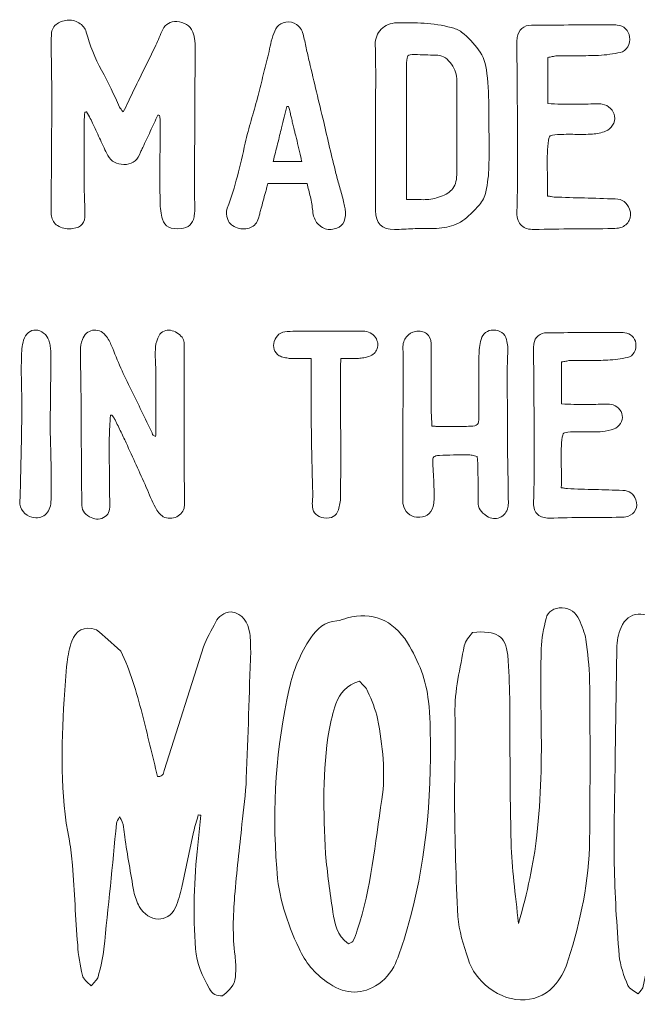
# Model space of a CAD drawing. Header units: inches. Extents: x 0.62 to 5.37, y -5.79 to -0.4.
# Drawn here: x 0.725 to 2.463, y -5.79 to -3.02 of the extents above; entities that cross this region are included whole.
import ezdxf

# ---------------------------------------------------------------- set-up
doc = ezdxf.new("R2010")
doc.units = ezdxf.units.IN
doc.header["$MEASUREMENT"] = 0
doc.layers.add('Layer 1', color=7, linetype='Continuous')

# ---------------------------------------------------------------- blocks, each defined once
blk = doc.blocks.new('block 2')
at = {"layer": 'Layer 1', "lineweight": 0}
for points, knots in [([(1.8731, -4.9351), (1.8786, -4.9771), (1.8786, -5.0177), (1.8786, -5.0584), (1.8799, -5.2489), (1.8595, -5.4325), (1.8037, -5.6076), (1.7969, -5.6286), (1.7901, -5.651), (1.7805, -5.6721), (1.7683, -5.6986), (1.7506, -5.7197), (1.7248, -5.7351), (1.6799, -5.7617), (1.6335, -5.7576), (1.5873, -5.7239), (1.5532, -5.7001), (1.5273, -5.6679), (1.5097, -5.63), (1.4756, -5.5572), (1.4511, -5.4829), (1.447, -5.4044), (1.4335, -5.2321), (1.4457, -5.064), (1.4824, -4.9001), (1.4933, -4.8482), (1.5138, -4.8006), (1.5424, -4.7571), (1.56, -4.7319), (1.5818, -4.7109), (1.6159, -4.7095), (1.6267, -4.7081), (1.6363, -4.7039), (1.6458, -4.7011), (1.7139, -4.6828), (1.7724, -4.7053), (1.8146, -4.7712), (1.8459, -4.823), (1.8677, -4.8776), (1.8731, -4.9351)], [0, 0, 0, 0, 1, 1, 1, 2, 2, 2, 3, 3, 3, 4, 4, 4, 5, 5, 5, 6, 6, 6, 7, 7, 7, 8, 8, 8, 9, 9, 9, 10, 10, 10, 11, 11, 11, 12, 12, 12, 13, 13, 13, 13]), ([(1.7302, -4.9841), (1.7248, -4.9589), (1.7139, -4.9322), (1.703, -4.9084), (1.6989, -4.8972), (1.688, -4.8888), (1.6799, -4.879), (1.643, -4.8903), (1.624, -4.9126), (1.6131, -4.9421), (1.6049, -4.9659), (1.5995, -4.9911), (1.5941, -5.0163), (1.575, -5.1299), (1.5777, -5.2461), (1.5845, -5.3638), (1.5886, -5.4185), (1.5968, -5.4731), (1.6049, -5.5278), (1.6104, -5.5585), (1.6144, -5.5936), (1.6485, -5.6174), (1.6567, -5.6132), (1.6608, -5.6118), (1.6621, -5.6076), (1.6662, -5.5992), (1.6703, -5.588), (1.6731, -5.5782), (1.7125, -5.4605), (1.7234, -5.3343), (1.7424, -5.2111), (1.7534, -5.1368), (1.7451, -5.0598), (1.7302, -4.9841)], [0, 0, 0, 0, 1, 1, 1, 2, 2, 2, 3, 3, 3, 4, 4, 4, 5, 5, 5, 6, 6, 6, 7, 7, 7, 8, 8, 8, 9, 9, 9, 10, 10, 10, 11, 11, 11, 11])]:
    blk.add_open_spline(points, degree=3, knots=knots, dxfattribs=at)
blk = doc.blocks.new('block 5')
at = {"layer": 'Layer 1', "lineweight": 0}
for points, knots in [([(1.5322, -3.4799), (1.5322, -3.4799), (1.4219, -3.4799), (1.4219, -3.4799), (1.4207, -3.4849), (1.4196, -3.4894), (1.4187, -3.4935), (1.4177, -3.4975), (1.4167, -3.5014), (1.4154, -3.5051), (1.413, -3.5132), (1.4108, -3.5212), (1.4089, -3.5289), (1.407, -3.5367), (1.4048, -3.5447), (1.4023, -3.5527), (1.401, -3.5571), (1.4, -3.5614), (1.3991, -3.5654), (1.3981, -3.5694), (1.397, -3.5736), (1.3958, -3.578), (1.3921, -3.5905), (1.3846, -3.5992), (1.3734, -3.6042), (1.3622, -3.6091), (1.3497, -3.6094), (1.336, -3.6051), (1.3229, -3.6007), (1.3141, -3.5929), (1.3094, -3.5817), (1.3047, -3.5705), (1.3043, -3.5599), (1.308, -3.55), (1.3192, -3.52), (1.3287, -3.4899), (1.3365, -3.4593), (1.3442, -3.4289), (1.3516, -3.398), (1.3585, -3.3669), (1.3634, -3.345), (1.369, -3.3238), (1.3752, -3.3029), (1.3814, -3.282), (1.3874, -3.261), (1.393, -3.2398), (1.398, -3.2206), (1.4028, -3.2012), (1.4075, -3.1819), (1.4121, -3.1626), (1.417, -3.1433), (1.4219, -3.124), (1.4245, -3.114), (1.4266, -3.1042), (1.4285, -3.0946), (1.4304, -3.0849), (1.4329, -3.0751), (1.436, -3.0652), (1.4391, -3.0558), (1.4433, -3.0476), (1.4486, -3.0404), (1.4539, -3.0332), (1.4618, -3.0287), (1.4724, -3.0268), (1.4836, -3.025), (1.4937, -3.0271), (1.5028, -3.0334), (1.5118, -3.0396), (1.5179, -3.0486), (1.521, -3.0605), (1.5241, -3.073), (1.527, -3.0858), (1.5299, -3.0992), (1.5326, -3.1126), (1.5356, -3.1256), (1.5387, -3.138), (1.5456, -3.1667), (1.5522, -3.195), (1.5588, -3.223), (1.5653, -3.251), (1.572, -3.279), (1.5789, -3.3071), (1.5845, -3.3307), (1.5901, -3.3547), (1.5957, -3.379), (1.6013, -3.4033), (1.6073, -3.4276), (1.6135, -3.4518), (1.6165, -3.4649), (1.6201, -3.478), (1.6242, -3.4911), (1.6282, -3.5042), (1.6318, -3.5176), (1.635, -3.5313), (1.6362, -3.5369), (1.6373, -3.5423), (1.6383, -3.5477), (1.6391, -3.5529), (1.6399, -3.5571), (1.6406, -3.5602), (1.6406, -3.5882), (1.6299, -3.6042), (1.6088, -3.6079), (1.5969, -3.611), (1.5857, -3.6096), (1.5752, -3.6036), (1.5646, -3.5977), (1.5571, -3.5892), (1.5528, -3.578), (1.5496, -3.5705), (1.5481, -3.5637), (1.5481, -3.5575), (1.5468, -3.5438), (1.5446, -3.5305), (1.5415, -3.5177), (1.5384, -3.505), (1.5353, -3.4923), (1.5322, -3.4799)], [0, 0, 0, 0, 1, 1, 1, 2, 2, 2, 3, 3, 3, 4, 4, 4, 5, 5, 5, 6, 6, 6, 7, 7, 7, 8, 8, 8, 9, 9, 9, 10, 10, 10, 11, 11, 11, 12, 12, 12, 13, 13, 13, 14, 14, 14, 15, 15, 15, 16, 16, 16, 17, 17, 17, 18, 18, 18, 19, 19, 19, 20, 20, 20, 21, 21, 21, 22, 22, 22, 23, 23, 23, 24, 24, 24, 25, 25, 25, 26, 26, 26, 27, 27, 27, 28, 28, 28, 29, 29, 29, 30, 30, 30, 31, 31, 31, 32, 32, 32, 33, 33, 33, 34, 34, 34, 35, 35, 35, 36, 36, 36, 37, 37, 37, 38, 38, 38, 39, 39, 39, 39]), ([(1.5172, -3.4182), (1.5166, -3.4164), (1.5162, -3.4143), (1.5159, -3.4122), (1.5155, -3.41), (1.515, -3.408), (1.5144, -3.4061), (1.512, -3.3955), (1.5096, -3.3852), (1.5074, -3.3753), (1.5052, -3.3653), (1.5029, -3.3557), (1.5005, -3.3463), (1.4992, -3.3426), (1.4982, -3.3388), (1.4976, -3.3351), (1.497, -3.3313), (1.496, -3.328), (1.4948, -3.3248), (1.4936, -3.3199), (1.4925, -3.315), (1.4915, -3.3104), (1.4906, -3.3057), (1.4895, -3.3009), (1.4882, -3.2959), (1.4871, -3.2915), (1.4861, -3.2878), (1.4855, -3.2846), (1.4849, -3.2816), (1.4842, -3.2787), (1.4836, -3.2762), (1.483, -3.2738), (1.4823, -3.2713), (1.4817, -3.2688), (1.4817, -3.2688), (1.4808, -3.2688), (1.4808, -3.2688), (1.4808, -3.2669), (1.4805, -3.2654), (1.4799, -3.2641), (1.4799, -3.2641), (1.4752, -3.2641), (1.4752, -3.2641), (1.4727, -3.2741), (1.4702, -3.2839), (1.4677, -3.2935), (1.4653, -3.3032), (1.4627, -3.3133), (1.4603, -3.3239), (1.4571, -3.3376), (1.4536, -3.3525), (1.4496, -3.3688), (1.4454, -3.3849), (1.4412, -3.4014), (1.4369, -3.4182), (1.4369, -3.4182), (1.5172, -3.4182), (1.5172, -3.4182)], [0, 0, 0, 0, 1, 1, 1, 2, 2, 2, 3, 3, 3, 4, 4, 4, 5, 5, 5, 6, 6, 6, 7, 7, 7, 8, 8, 8, 9, 9, 9, 10, 10, 10, 11, 11, 11, 12, 12, 12, 13, 13, 13, 14, 14, 14, 15, 15, 15, 16, 16, 16, 17, 17, 17, 18, 18, 18, 19, 19, 19, 19])]:
    blk.add_open_spline(points, degree=3, knots=knots, dxfattribs=at)
blk = doc.blocks.new('block 6')
at = {"layer": 'Layer 1', "lineweight": 0}
for points, knots in [([(1.9871, -3.5705), (1.9722, -3.5849), (1.9558, -3.5945), (1.9381, -3.5995), (1.9204, -3.6045), (1.9015, -3.6069), (1.8816, -3.6069), (1.8642, -3.6063), (1.8469, -3.6065), (1.8297, -3.6074), (1.8126, -3.6084), (1.7953, -3.6091), (1.7778, -3.6097), (1.7424, -3.6097), (1.7246, -3.592), (1.7246, -3.5565), (1.7246, -3.5565), (1.7246, -3.323), (1.7246, -3.323), (1.7246, -3.2837), (1.7248, -3.245), (1.7251, -3.2066), (1.7254, -3.1684), (1.7249, -3.1296), (1.7237, -3.0903), (1.7237, -3.0723), (1.7293, -3.0577), (1.7405, -3.0465), (1.7517, -3.0352), (1.7663, -3.0293), (1.7844, -3.0287), (1.8106, -3.0281), (1.8362, -3.0286), (1.8615, -3.0301), (1.8867, -3.0316), (1.9118, -3.0355), (1.9367, -3.0418), (1.9416, -3.043), (1.9468, -3.0447), (1.9521, -3.0469), (1.9573, -3.0491), (1.9622, -3.0518), (1.9665, -3.0548), (1.9853, -3.0698), (2.0011, -3.0863), (2.0142, -3.1044), (2.0273, -3.1224), (2.035, -3.1445), (2.0376, -3.1707), (2.0413, -3.2056), (2.0432, -3.2402), (2.0432, -3.2744), (2.0432, -3.3006), (2.0433, -3.3268), (2.0436, -3.3533), (2.0439, -3.3798), (2.0438, -3.4061), (2.0432, -3.4322), (2.0425, -3.456), (2.0398, -3.4796), (2.0347, -3.5033), (2.0317, -3.5176), (2.0256, -3.5298), (2.0165, -3.5402), (2.0075, -3.5504), (1.9977, -3.5605), (1.9871, -3.5705)], [0, 0, 0, 0, 1, 1, 1, 2, 2, 2, 3, 3, 3, 4, 4, 4, 5, 5, 5, 6, 6, 6, 7, 7, 7, 8, 8, 8, 9, 9, 9, 10, 10, 10, 11, 11, 11, 12, 12, 12, 13, 13, 13, 14, 14, 14, 15, 15, 15, 16, 16, 16, 17, 17, 17, 18, 18, 18, 19, 19, 19, 20, 20, 20, 21, 21, 21, 22, 22, 22, 22]), ([(1.9526, -3.1856), (1.9526, -3.1769), (1.9508, -3.1688), (1.9474, -3.1614), (1.944, -3.1539), (1.9395, -3.1468), (1.9339, -3.1399), (1.9233, -3.1262), (1.9099, -3.1193), (1.8937, -3.1193), (1.8838, -3.1193), (1.874, -3.1191), (1.8643, -3.1188), (1.8546, -3.1185), (1.8448, -3.1181), (1.8349, -3.1174), (1.8243, -3.1174), (1.8179, -3.1187), (1.8157, -3.1212), (1.8136, -3.1237), (1.8121, -3.1302), (1.8115, -3.1408), (1.8115, -3.1408), (1.8115, -3.2604), (1.8115, -3.2604), (1.8115, -3.2604), (1.8115, -3.4958), (1.8115, -3.4958), (1.8115, -3.4958), (1.8115, -3.5248), (1.8115, -3.5248), (1.8277, -3.5254), (1.8433, -3.5257), (1.8582, -3.5257), (1.8731, -3.5257), (1.8875, -3.5235), (1.9012, -3.5191), (1.9174, -3.5141), (1.9299, -3.507), (1.939, -3.4977), (1.9481, -3.4883), (1.9526, -3.4743), (1.9526, -3.4556), (1.9538, -3.3659), (1.9538, -3.2759), (1.9526, -3.1856)], [0, 0, 0, 0, 1, 1, 1, 2, 2, 2, 3, 3, 3, 4, 4, 4, 5, 5, 5, 6, 6, 6, 7, 7, 7, 8, 8, 8, 9, 9, 9, 10, 10, 10, 11, 11, 11, 12, 12, 12, 13, 13, 13, 14, 14, 14, 15, 15, 15, 15])]:
    blk.add_open_spline(points, degree=3, knots=knots, dxfattribs=at)
blk = doc.blocks.new('block 20')
at = {"layer": 'Layer 1', "lineweight": 0}
blk.add_open_spline([(0.7594, -4.4182), (0.7492, -4.416), (0.7409, -4.4106), (0.7344, -4.4022), (0.7279, -4.3937), (0.7249, -4.3843), (0.7254, -4.3742), (0.7266, -4.3369), (0.7276, -4.2999), (0.7284, -4.2632), (0.7293, -4.2265), (0.73, -4.1894), (0.7305, -4.1522), (0.7311, -4.1217), (0.731, -4.0914), (0.7302, -4.0615), (0.7293, -4.0316), (0.7292, -4.0013), (0.7297, -3.9708), (0.7297, -3.9527), (0.7317, -3.9361), (0.7356, -3.9208), (0.7385, -3.9112), (0.743, -3.904), (0.7492, -3.8992), (0.7554, -3.8944), (0.7625, -3.892), (0.7704, -3.892), (0.7778, -3.892), (0.785, -3.8948), (0.792, -3.9004), (0.7991, -3.9061), (0.804, -3.9129), (0.8068, -3.9208), (0.8085, -3.9254), (0.8097, -3.93), (0.8103, -3.9348), (0.8108, -3.9396), (0.8114, -3.9445), (0.8119, -3.9496), (0.8125, -3.9575), (0.8126, -3.9655), (0.8123, -3.9733), (0.812, -3.9813), (0.8119, -3.9892), (0.8119, -3.9971), (0.8119, -3.9971), (0.8103, -4.1606), (0.8103, -4.1606), (0.8108, -4.1821), (0.8114, -4.2036), (0.8119, -4.2251), (0.8125, -4.2465), (0.813, -4.268), (0.8136, -4.2894), (0.8136, -4.3042), (0.8136, -4.3184), (0.8136, -4.3322), (0.8136, -4.3461), (0.8133, -4.3601), (0.8128, -4.3742), (0.8116, -4.3906), (0.8061, -4.4029), (0.7963, -4.4111), (0.7864, -4.4193), (0.7741, -4.4217), (0.7594, -4.4182)], degree=3, knots=[0, 0, 0, 0, 1, 1, 1, 2, 2, 2, 3, 3, 3, 4, 4, 4, 5, 5, 5, 6, 6, 6, 7, 7, 7, 8, 8, 8, 9, 9, 9, 10, 10, 10, 11, 11, 11, 12, 12, 12, 13, 13, 13, 14, 14, 14, 15, 15, 15, 16, 16, 16, 17, 17, 17, 18, 18, 18, 19, 19, 19, 20, 20, 20, 21, 21, 21, 22, 22, 22, 22], dxfattribs=at)
blk = doc.blocks.new('block 21')
at = {"layer": 'Layer 1', "lineweight": 0}
blk.add_open_spline([(1.178, -3.909), (1.1825, -3.9135), (1.1852, -3.9182), (1.1861, -3.9233), (1.1869, -3.9284), (1.1873, -3.9341), (1.1873, -3.9403), (1.1873, -3.9945), (1.1872, -4.0485), (1.1869, -4.1022), (1.1866, -4.1558), (1.1865, -4.2101), (1.1865, -4.2649), (1.1865, -4.2824), (1.1868, -4.2998), (1.1873, -4.317), (1.1879, -4.3343), (1.1882, -4.3516), (1.1882, -4.3691), (1.1882, -4.372), (1.1882, -4.3751), (1.1882, -4.3784), (1.1882, -4.3819), (1.1879, -4.3852), (1.1873, -4.3886), (1.1868, -4.3948), (1.1845, -4.4004), (1.1805, -4.4051), (1.1766, -4.4099), (1.1718, -4.4138), (1.1662, -4.4166), (1.1605, -4.4194), (1.1543, -4.4209), (1.1475, -4.4212), (1.1407, -4.4215), (1.1342, -4.42), (1.128, -4.4166), (1.1235, -4.4138), (1.1194, -4.4101), (1.1157, -4.4056), (1.112, -4.401), (1.1088, -4.3962), (1.106, -4.3912), (1.1009, -4.3816), (1.0965, -4.3721), (1.0928, -4.3628), (1.0891, -4.3534), (1.085, -4.344), (1.0805, -4.3343), (1.071, -4.3129), (1.0615, -4.2919), (1.0522, -4.2712), (1.0428, -4.2507), (1.0334, -4.2298), (1.0237, -4.209), (1.0187, -4.1977), (1.0133, -4.1862), (1.0076, -4.1746), (1.002, -4.1631), (0.9963, -4.1516), (0.9907, -4.1403), (0.9896, -4.1386), (0.9885, -4.137), (0.9873, -4.1356), (0.9862, -4.1343), (0.985, -4.1327), (0.9839, -4.131), (0.9828, -4.131), (0.9821, -4.1311), (0.9818, -4.1314), (0.9815, -4.1317), (0.9808, -4.1318), (0.9797, -4.1318), (0.9791, -4.1426), (0.9785, -4.1531), (0.978, -4.1636), (0.9774, -4.1741), (0.9769, -4.1849), (0.9763, -4.1962), (0.9763, -4.22), (0.9764, -4.2432), (0.9767, -4.2657), (0.977, -4.2883), (0.9772, -4.3115), (0.9772, -4.3352), (0.9772, -4.3437), (0.9772, -4.352), (0.9775, -4.3602), (0.9778, -4.3684), (0.978, -4.3765), (0.978, -4.3843), (0.9785, -4.3923), (0.9774, -4.3992), (0.9746, -4.4051), (0.9718, -4.4111), (0.967, -4.4157), (0.9602, -4.4191), (0.954, -4.423), (0.9475, -4.4245), (0.9407, -4.4233), (0.9339, -4.4222), (0.9274, -4.42), (0.9212, -4.4166), (0.9054, -4.4087), (0.8981, -4.3959), (0.8992, -4.3784), (0.8992, -4.3784), (0.8992, -4.3725), (0.8992, -4.3725), (0.8986, -4.3132), (0.8982, -4.2542), (0.8979, -4.1954), (0.8976, -4.1367), (0.8972, -4.0776), (0.8966, -4.0182), (0.8961, -4.0069), (0.8957, -3.9956), (0.8954, -3.984), (0.8951, -3.9724), (0.8952, -3.9609), (0.8958, -3.9496), (0.8958, -3.9389), (0.8975, -3.9287), (0.9009, -3.9191), (0.9037, -3.9118), (0.9076, -3.9058), (0.9127, -3.9013), (0.9178, -3.8968), (0.9235, -3.894), (0.9297, -3.8929), (0.9359, -3.8917), (0.9423, -3.8923), (0.9487, -3.8945), (0.9552, -3.8968), (0.9611, -3.901), (0.9662, -3.9072), (0.9701, -3.9118), (0.9734, -3.9164), (0.9759, -3.9212), (0.9784, -3.926), (0.9808, -3.931), (0.9831, -3.9361), (0.9995, -3.9784), (1.0177, -4.0197), (1.0377, -4.0598), (1.0578, -4.0999), (1.0774, -4.1403), (1.0966, -4.181), (1.0978, -4.1843), (1.0989, -4.1867), (1.1, -4.1878), (1.1, -4.1878), (1.1068, -4.1912), (1.1068, -4.1912), (1.1068, -4.1878), (1.107, -4.1846), (1.1073, -4.1818), (1.1075, -4.179), (1.1076, -4.1762), (1.1076, -4.1733), (1.1076, -4.1733), (1.1076, -4.0039), (1.1076, -4.0039), (1.1071, -3.9943), (1.1065, -3.9848), (1.106, -3.9755), (1.1054, -3.9661), (1.1054, -3.9567), (1.106, -3.9471), (1.106, -3.9364), (1.1082, -3.9256), (1.1127, -3.9149), (1.1162, -3.9064), (1.1207, -3.9004), (1.1263, -3.8971), (1.132, -3.8937), (1.1379, -3.8921), (1.1441, -3.8924), (1.1503, -3.8927), (1.1564, -3.8944), (1.1623, -3.8975), (1.1683, -3.9006), (1.1735, -3.9044), (1.178, -3.909)], degree=3, knots=[0, 0, 0, 0, 1, 1, 1, 2, 2, 2, 3, 3, 3, 4, 4, 4, 5, 5, 5, 6, 6, 6, 7, 7, 7, 8, 8, 8, 9, 9, 9, 10, 10, 10, 11, 11, 11, 12, 12, 12, 13, 13, 13, 14, 14, 14, 15, 15, 15, 16, 16, 16, 17, 17, 17, 18, 18, 18, 19, 19, 19, 20, 20, 20, 21, 21, 21, 22, 22, 22, 23, 23, 23, 24, 24, 24, 25, 25, 25, 26, 26, 26, 27, 27, 27, 28, 28, 28, 29, 29, 29, 30, 30, 30, 31, 31, 31, 32, 32, 32, 33, 33, 33, 34, 34, 34, 35, 35, 35, 36, 36, 36, 37, 37, 37, 38, 38, 38, 39, 39, 39, 40, 40, 40, 41, 41, 41, 42, 42, 42, 43, 43, 43, 44, 44, 44, 45, 45, 45, 46, 46, 46, 47, 47, 47, 48, 48, 48, 49, 49, 49, 50, 50, 50, 51, 51, 51, 52, 52, 52, 53, 53, 53, 54, 54, 54, 55, 55, 55, 56, 56, 56, 57, 57, 57, 58, 58, 58, 59, 59, 59, 60, 60, 60, 61, 61, 61, 61], dxfattribs=at)
blk = doc.blocks.new('block 22')
at = {"layer": 'Layer 1', "lineweight": 0}
blk.add_open_spline([(1.7246, -3.9132), (1.7314, -3.9239), (1.7329, -3.9343), (1.7293, -3.9445), (1.7256, -3.9547), (1.7178, -3.962), (1.706, -3.9666), (1.7014, -3.9682), (1.6966, -3.9694), (1.6915, -3.97), (1.6865, -3.9706), (1.6817, -3.9711), (1.6772, -3.9717), (1.6692, -3.9722), (1.6613, -3.9724), (1.6534, -3.9721), (1.6455, -3.9718), (1.6368, -3.9717), (1.6272, -3.9717), (1.6272, -3.9756), (1.627, -3.9792), (1.6267, -3.9827), (1.6264, -3.9861), (1.6263, -3.9894), (1.6263, -3.9929), (1.6263, -4.0544), (1.6264, -4.1157), (1.6267, -4.1768), (1.627, -4.2378), (1.6269, -4.2991), (1.6263, -4.3606), (1.6263, -4.3669), (1.6258, -4.3731), (1.6246, -4.3793), (1.6235, -4.3855), (1.6221, -4.3915), (1.6204, -4.3971), (1.6147, -4.4152), (1.6012, -4.4228), (1.5797, -4.42), (1.56, -4.4171), (1.5492, -4.4067), (1.5475, -4.3886), (1.5469, -4.3824), (1.5469, -4.3765), (1.5475, -4.3708), (1.5481, -4.3652), (1.5484, -4.3593), (1.5484, -4.3531), (1.5478, -4.3316), (1.5472, -4.3102), (1.5466, -4.2891), (1.5461, -4.2679), (1.5455, -4.2465), (1.545, -4.2251), (1.5444, -4.1912), (1.5441, -4.1577), (1.5441, -4.1246), (1.5441, -4.0916), (1.5441, -4.0584), (1.5441, -4.0251), (1.5441, -4.0251), (1.5441, -3.9717), (1.5441, -3.9717), (1.5328, -3.9717), (1.5221, -3.9718), (1.5119, -3.9721), (1.5017, -3.9724), (1.4918, -3.9722), (1.4823, -3.9717), (1.4777, -3.9711), (1.4729, -3.9703), (1.4678, -3.9691), (1.4627, -3.968), (1.4582, -3.9663), (1.4543, -3.9641), (1.4469, -3.9595), (1.4421, -3.9537), (1.4399, -3.9467), (1.4376, -3.9396), (1.4376, -3.9321), (1.4399, -3.9242), (1.4427, -3.9157), (1.4472, -3.909), (1.4534, -3.9039), (1.4597, -3.8988), (1.4673, -3.8962), (1.4763, -3.8962), (1.4871, -3.8956), (1.4976, -3.8954), (1.5081, -3.8954), (1.5186, -3.8954), (1.5289, -3.8954), (1.539, -3.8954), (1.539, -3.8954), (1.689, -3.8954), (1.689, -3.8954), (1.7049, -3.8954), (1.7167, -3.9013), (1.7246, -3.9132)], degree=3, knots=[0, 0, 0, 0, 1, 1, 1, 2, 2, 2, 3, 3, 3, 4, 4, 4, 5, 5, 5, 6, 6, 6, 7, 7, 7, 8, 8, 8, 9, 9, 9, 10, 10, 10, 11, 11, 11, 12, 12, 12, 13, 13, 13, 14, 14, 14, 15, 15, 15, 16, 16, 16, 17, 17, 17, 18, 18, 18, 19, 19, 19, 20, 20, 20, 21, 21, 21, 22, 22, 22, 23, 23, 23, 24, 24, 24, 25, 25, 25, 26, 26, 26, 27, 27, 27, 28, 28, 28, 29, 29, 29, 30, 30, 30, 31, 31, 31, 32, 32, 32, 33, 33, 33, 33], dxfattribs=at)
blk = doc.blocks.new('block 23')
at = {"layer": 'Layer 1', "lineweight": 0}
blk.add_open_spline([(1.8009, -4.3606), (1.8009, -4.3268), (1.801, -4.2929), (1.8013, -4.259), (1.8016, -4.2251), (1.8017, -4.1912), (1.8017, -4.1572), (1.8017, -4.1217), (1.8019, -4.0861), (1.8022, -4.0505), (1.8024, -4.0149), (1.8022, -3.979), (1.8017, -3.9429), (1.8011, -3.9304), (1.8044, -3.9198), (1.8115, -3.9111), (1.8185, -3.9023), (1.8269, -3.8974), (1.8365, -3.8962), (1.8489, -3.894), (1.8594, -3.8959), (1.8678, -3.9022), (1.8763, -3.9084), (1.8805, -3.9177), (1.8805, -3.9301), (1.8811, -3.9606), (1.8812, -3.9911), (1.8809, -4.0217), (1.8807, -4.0522), (1.8805, -4.0827), (1.8805, -4.1132), (1.8811, -4.1211), (1.8815, -4.129), (1.8818, -4.1369), (1.8821, -4.1448), (1.8825, -4.1533), (1.8831, -4.1623), (1.8876, -4.1623), (1.8912, -4.1625), (1.8941, -4.1628), (1.8969, -4.1631), (1.8997, -4.1632), (1.9025, -4.1632), (1.9172, -4.1632), (1.9321, -4.1632), (1.9471, -4.1632), (1.9621, -4.1632), (1.9769, -4.1629), (1.9915, -4.1623), (2.0011, -4.1623), (2.0075, -4.1608), (2.0106, -4.1577), (2.0137, -4.1545), (2.0153, -4.148), (2.0153, -4.1378), (2.0153, -4.109), (2.0151, -4.0801), (2.0148, -4.0513), (2.0145, -4.0225), (2.0147, -3.9937), (2.0153, -3.9649), (2.0153, -3.9569), (2.0158, -3.9492), (2.017, -3.9416), (2.0181, -3.934), (2.0195, -3.9262), (2.0212, -3.9182), (2.0234, -3.9098), (2.0277, -3.9033), (2.0339, -3.8988), (2.0401, -3.8943), (2.0475, -3.892), (2.056, -3.892), (2.0645, -3.892), (2.0722, -3.8944), (2.0793, -3.8992), (2.0863, -3.904), (2.0907, -3.9106), (2.0924, -3.9191), (2.0958, -3.9321), (2.0972, -3.9443), (2.0966, -3.9555), (2.0944, -3.9923), (2.0936, -4.0287), (2.0945, -4.0649), (2.0954, -4.101), (2.0958, -4.1375), (2.0958, -4.1742), (2.0952, -4.2064), (2.0954, -4.2388), (2.0962, -4.2712), (2.0971, -4.3037), (2.0975, -4.3364), (2.0975, -4.3691), (2.0981, -4.3725), (2.0982, -4.376), (2.0979, -4.3797), (2.0976, -4.3834), (2.0972, -4.3869), (2.0966, -4.3903), (2.0933, -4.4044), (2.0856, -4.4141), (2.0737, -4.4191), (2.0619, -4.4242), (2.0497, -4.4228), (2.0373, -4.4149), (2.0209, -4.4047), (2.0127, -4.3915), (2.0127, -4.3751), (2.0127, -4.3581), (2.0127, -4.3413), (2.0127, -4.3246), (2.0127, -4.308), (2.0124, -4.2912), (2.0119, -4.2742), (2.0119, -4.2697), (2.0118, -4.2652), (2.0115, -4.2606), (2.0112, -4.2561), (2.0108, -4.2516), (2.0102, -4.2471), (2.0051, -4.2459), (2.0005, -4.245), (1.9962, -4.2441), (1.992, -4.2432), (1.9876, -4.2429), (1.9831, -4.2429), (1.9701, -4.2429), (1.957, -4.243), (1.9436, -4.2432), (1.9304, -4.2435), (1.9172, -4.244), (1.9043, -4.2445), (1.8963, -4.2451), (1.8911, -4.2465), (1.8886, -4.2488), (1.886, -4.251), (1.885, -4.2564), (1.8856, -4.2649), (1.8862, -4.279), (1.8869, -4.293), (1.8877, -4.3068), (1.8886, -4.3207), (1.889, -4.3349), (1.889, -4.3496), (1.8901, -4.3632), (1.8893, -4.3759), (1.8865, -4.3878), (1.8802, -4.4098), (1.8647, -4.42), (1.8398, -4.4182), (1.8302, -4.4171), (1.8221, -4.4133), (1.8153, -4.4069), (1.8085, -4.4004), (1.8043, -4.392), (1.8025, -4.3819), (1.8014, -4.3784), (1.8009, -4.3749), (1.8009, -4.3712), (1.8009, -4.3676), (1.8009, -4.3641), (1.8009, -4.3606)], degree=3, knots=[0, 0, 0, 0, 1, 1, 1, 2, 2, 2, 3, 3, 3, 4, 4, 4, 5, 5, 5, 6, 6, 6, 7, 7, 7, 8, 8, 8, 9, 9, 9, 10, 10, 10, 11, 11, 11, 12, 12, 12, 13, 13, 13, 14, 14, 14, 15, 15, 15, 16, 16, 16, 17, 17, 17, 18, 18, 18, 19, 19, 19, 20, 20, 20, 21, 21, 21, 22, 22, 22, 23, 23, 23, 24, 24, 24, 25, 25, 25, 26, 26, 26, 27, 27, 27, 28, 28, 28, 29, 29, 29, 30, 30, 30, 31, 31, 31, 32, 32, 32, 33, 33, 33, 34, 34, 34, 35, 35, 35, 36, 36, 36, 37, 37, 37, 38, 38, 38, 39, 39, 39, 40, 40, 40, 41, 41, 41, 42, 42, 42, 43, 43, 43, 44, 44, 44, 45, 45, 45, 46, 46, 46, 47, 47, 47, 48, 48, 48, 49, 49, 49, 50, 50, 50, 51, 51, 51, 52, 52, 52, 53, 53, 53, 54, 54, 54, 54], dxfattribs=at)
blk = doc.blocks.new('block 24')
at = {"layer": 'Layer 1', "lineweight": 0}
blk.add_open_spline([(2.1704, -4.2751), (2.1704, -4.2219), (2.1702, -4.1694), (2.1699, -4.1174), (2.1696, -4.0655), (2.1692, -4.0132), (2.1686, -3.9606), (2.1686, -3.9555), (2.1686, -3.9504), (2.1686, -3.9454), (2.1686, -3.9403), (2.1689, -3.9355), (2.1695, -3.931), (2.1707, -3.9214), (2.1746, -3.9138), (2.1814, -3.9081), (2.1882, -3.9025), (2.1963, -3.8996), (2.2059, -3.8996), (2.2376, -3.8996), (2.2691, -3.8995), (2.3005, -3.8992), (2.3318, -3.8989), (2.3633, -3.8988), (2.3949, -3.8988), (2.4, -3.8988), (2.4049, -3.8988), (2.4097, -3.8988), (2.4145, -3.8988), (2.4195, -3.8991), (2.4246, -3.8996), (2.4331, -3.9002), (2.4401, -3.9033), (2.4458, -3.909), (2.4514, -3.9146), (2.4548, -3.9214), (2.4559, -3.9292), (2.457, -3.9389), (2.4555, -3.9475), (2.4513, -3.9551), (2.4471, -3.9628), (2.4407, -3.9674), (2.4322, -3.9691), (2.4147, -3.973), (2.3963, -3.9756), (2.3771, -3.9767), (2.3596, -3.9773), (2.3421, -3.9776), (2.3246, -3.9776), (2.307, -3.9776), (2.2893, -3.9776), (2.2712, -3.9776), (2.2667, -3.9781), (2.2626, -3.9789), (2.2589, -3.9797), (2.2552, -3.9805), (2.2514, -3.9813), (2.2475, -3.9818), (2.2475, -3.9818), (2.2475, -4.0996), (2.2475, -4.0996), (2.2594, -4.1002), (2.2708, -4.1006), (2.2818, -4.1009), (2.2928, -4.1012), (2.304, -4.1013), (2.3153, -4.1013), (2.3249, -4.1013), (2.3342, -4.1012), (2.3433, -4.1009), (2.3523, -4.1006), (2.3613, -4.1005), (2.3704, -4.1005), (2.3732, -4.1005), (2.3758, -4.1005), (2.3784, -4.1005), (2.3809, -4.1005), (2.3836, -4.1007), (2.3865, -4.1013), (2.3944, -4.1025), (2.4013, -4.106), (2.4072, -4.1119), (2.4132, -4.1179), (2.4167, -4.1245), (2.4178, -4.1318), (2.4189, -4.1397), (2.4172, -4.1474), (2.4127, -4.1547), (2.4082, -4.162), (2.4023, -4.1671), (2.3949, -4.17), (2.3842, -4.1739), (2.3729, -4.1765), (2.361, -4.1776), (2.3463, -4.1781), (2.3315, -4.1783), (2.3166, -4.1781), (2.3016, -4.1778), (2.2868, -4.1779), (2.2721, -4.1784), (2.2619, -4.179), (2.2557, -4.1801), (2.2534, -4.1818), (2.2511, -4.1835), (2.2495, -4.1897), (2.2483, -4.2005), (2.246, -4.2231), (2.2454, -4.2454), (2.2462, -4.2674), (2.2471, -4.2894), (2.2472, -4.312), (2.2466, -4.3352), (2.2506, -4.3358), (2.2537, -4.3362), (2.2559, -4.3365), (2.2582, -4.3368), (2.2607, -4.3372), (2.2636, -4.3378), (2.2895, -4.3389), (2.3154, -4.3397), (2.3411, -4.3403), (2.3669, -4.3409), (2.393, -4.3418), (2.4195, -4.3429), (2.4376, -4.3429), (2.4497, -4.3516), (2.4559, -4.3691), (2.4599, -4.3793), (2.4596, -4.3888), (2.4551, -4.3975), (2.4506, -4.4063), (2.4433, -4.4123), (2.4331, -4.4157), (2.4263, -4.4174), (2.4198, -4.4182), (2.4136, -4.4182), (2.3796, -4.4188), (2.3462, -4.4191), (2.3132, -4.4191), (2.2801, -4.4191), (2.2466, -4.4197), (2.2127, -4.4208), (2.1992, -4.4208), (2.1884, -4.4174), (2.1805, -4.4106), (2.1726, -4.4039), (2.1686, -4.3929), (2.1686, -4.3776), (2.1692, -4.3606), (2.1696, -4.3437), (2.1699, -4.3268), (2.1702, -4.3098), (2.1704, -4.2926), (2.1704, -4.2751)], degree=3, knots=[0, 0, 0, 0, 1, 1, 1, 2, 2, 2, 3, 3, 3, 4, 4, 4, 5, 5, 5, 6, 6, 6, 7, 7, 7, 8, 8, 8, 9, 9, 9, 10, 10, 10, 11, 11, 11, 12, 12, 12, 13, 13, 13, 14, 14, 14, 15, 15, 15, 16, 16, 16, 17, 17, 17, 18, 18, 18, 19, 19, 19, 20, 20, 20, 21, 21, 21, 22, 22, 22, 23, 23, 23, 24, 24, 24, 25, 25, 25, 26, 26, 26, 27, 27, 27, 28, 28, 28, 29, 29, 29, 30, 30, 30, 31, 31, 31, 32, 32, 32, 33, 33, 33, 34, 34, 34, 35, 35, 35, 36, 36, 36, 37, 37, 37, 38, 38, 38, 39, 39, 39, 40, 40, 40, 41, 41, 41, 42, 42, 42, 43, 43, 43, 44, 44, 44, 45, 45, 45, 46, 46, 46, 47, 47, 47, 48, 48, 48, 49, 49, 49, 50, 50, 50, 51, 51, 51, 51], dxfattribs=at)
blk = doc.blocks.new('block 19')
at = {"layer": 'Layer 1'}
for name in ['block 20', 'block 21', 'block 22', 'block 23', 'block 24']:
    blk.add_blockref(name, (0, 0), dxfattribs=at)

msp = doc.modelspace()

# ---------------------------------------------------------------- linework, layer by layer
at = {"layer": 'Layer 1', "lineweight": 0}
for points, knots in [([(0.8745, -3.6069), (0.8983, -3.6039), (0.9094, -3.5905), (0.9082, -3.5667), (0.9082, -3.5543), (0.9079, -3.5422), (0.9073, -3.5304), (0.9067, -3.5185), (0.9064, -3.5063), (0.9064, -3.4939), (0.9064, -3.4939), (0.9064, -3.3006), (0.9064, -3.3006), (0.9064, -3.2974), (0.9065, -3.294), (0.9068, -3.2902), (0.9071, -3.2865), (0.9076, -3.2831), (0.9082, -3.28), (0.9088, -3.28), (0.9094, -3.2798), (0.9101, -3.2795), (0.9107, -3.2792), (0.9116, -3.279), (0.9129, -3.279), (0.9204, -3.2915), (0.9266, -3.3033), (0.9316, -3.3146), (0.9384, -3.3289), (0.9451, -3.3434), (0.9516, -3.358), (0.9582, -3.3727), (0.9652, -3.3871), (0.9727, -3.4014), (0.977, -3.4102), (0.9831, -3.4165), (0.9909, -3.4206), (0.9987, -3.4246), (1.0076, -3.4266), (1.0175, -3.4266), (1.038, -3.4273), (1.0527, -3.4182), (1.0614, -3.3995), (1.0626, -3.3965), (1.0641, -3.3932), (1.0656, -3.3897), (1.0671, -3.3864), (1.0689, -3.3828), (1.0707, -3.379), (1.0776, -3.364), (1.0846, -3.349), (1.0918, -3.3337), (1.099, -3.3185), (1.1059, -3.3033), (1.1128, -3.2884), (1.1147, -3.2884), (1.1162, -3.2887), (1.1174, -3.2893), (1.1187, -3.2943), (1.1193, -3.2983), (1.1193, -3.3015), (1.1193, -3.3401), (1.1192, -3.3784), (1.1189, -3.4164), (1.1186, -3.4544), (1.1187, -3.4926), (1.1193, -3.5313), (1.1193, -3.5494), (1.1215, -3.5658), (1.1259, -3.5808), (1.1321, -3.6013), (1.1495, -3.6101), (1.1782, -3.6069), (1.1987, -3.6051), (1.2109, -3.5942), (1.2146, -3.5742), (1.2159, -3.568), (1.2165, -3.563), (1.2165, -3.5593), (1.2165, -3.5269), (1.2163, -3.4947), (1.216, -3.4626), (1.2157, -3.4305), (1.2159, -3.3983), (1.2165, -3.3659), (1.2165, -3.323), (1.2166, -3.2803), (1.2169, -3.2379), (1.2173, -3.1956), (1.2177, -3.153), (1.2183, -3.11), (1.2183, -3.105), (1.2183, -3.0997), (1.2183, -3.0941), (1.2183, -3.0885), (1.2177, -3.0829), (1.2165, -3.0773), (1.2159, -3.0736), (1.2152, -3.0698), (1.2146, -3.0661), (1.214, -3.0623), (1.2127, -3.0586), (1.2109, -3.0548), (1.2071, -3.0449), (1.2013, -3.0378), (1.1936, -3.0334), (1.1858, -3.029), (1.1766, -3.0262), (1.166, -3.025), (1.148, -3.0244), (1.1349, -3.0319), (1.1268, -3.0474), (1.1231, -3.0548), (1.1198, -3.0623), (1.117, -3.0698), (1.1142, -3.0773), (1.1109, -3.0845), (1.1072, -3.0913), (1.0966, -3.1137), (1.0857, -3.1361), (1.0745, -3.1586), (1.0632, -3.181), (1.0524, -3.2034), (1.0418, -3.2258), (1.0374, -3.2346), (1.0332, -3.2432), (1.0292, -3.252), (1.0251, -3.2607), (1.0206, -3.2697), (1.0156, -3.279), (1.0132, -3.2759), (1.0111, -3.2735), (1.0096, -3.2716), (1.008, -3.2697), (1.0066, -3.2679), (1.0054, -3.266), (0.9904, -3.2311), (0.9736, -3.1965), (0.9549, -3.1622), (0.9362, -3.128), (0.9219, -3.0922), (0.912, -3.0548), (0.9088, -3.0436), (0.9019, -3.0349), (0.8914, -3.0287), (0.8808, -3.0225), (0.8696, -3.02), (0.8578, -3.0212), (0.8466, -3.0225), (0.8363, -3.0267), (0.8269, -3.0338), (0.8176, -3.041), (0.8132, -3.0518), (0.8138, -3.0661), (0.8138, -3.0692), (0.8137, -3.0724), (0.8134, -3.0759), (0.8131, -3.0793), (0.8129, -3.0826), (0.8129, -3.0857), (0.8135, -3.11), (0.814, -3.1343), (0.8143, -3.1586), (0.8147, -3.1828), (0.8148, -3.2072), (0.8148, -3.2314), (0.8148, -3.2862), (0.8147, -3.3408), (0.8143, -3.3953), (0.814, -3.4498), (0.8135, -3.5045), (0.8129, -3.5593), (0.8129, -3.5624), (0.8131, -3.5652), (0.8134, -3.5677), (0.8137, -3.5702), (0.8141, -3.573), (0.8148, -3.5761), (0.8173, -3.5867), (0.8242, -3.595), (0.8353, -3.6009), (0.8466, -3.6068), (0.8597, -3.6088), (0.8745, -3.6069)], [0, 0, 0, 0, 1, 1, 1, 2, 2, 2, 3, 3, 3, 4, 4, 4, 5, 5, 5, 6, 6, 6, 7, 7, 7, 8, 8, 8, 9, 9, 9, 10, 10, 10, 11, 11, 11, 12, 12, 12, 13, 13, 13, 14, 14, 14, 15, 15, 15, 16, 16, 16, 17, 17, 17, 18, 18, 18, 19, 19, 19, 20, 20, 20, 21, 21, 21, 22, 22, 22, 23, 23, 23, 24, 24, 24, 25, 25, 25, 26, 26, 26, 27, 27, 27, 28, 28, 28, 29, 29, 29, 30, 30, 30, 31, 31, 31, 32, 32, 32, 33, 33, 33, 34, 34, 34, 35, 35, 35, 36, 36, 36, 37, 37, 37, 38, 38, 38, 39, 39, 39, 40, 40, 40, 41, 41, 41, 42, 42, 42, 43, 43, 43, 44, 44, 44, 45, 45, 45, 46, 46, 46, 47, 47, 47, 48, 48, 48, 49, 49, 49, 50, 50, 50, 51, 51, 51, 52, 52, 52, 53, 53, 53, 54, 54, 54, 55, 55, 55, 56, 56, 56, 57, 57, 57, 58, 58, 58, 59, 59, 59, 60, 60, 60, 61, 61, 61, 61]), ([(2.4374, -3.584), (2.4424, -3.5744), (2.4427, -3.564), (2.4383, -3.5527), (2.4315, -3.5334), (2.4181, -3.5238), (2.3982, -3.5238), (2.3689, -3.5226), (2.3401, -3.5216), (2.3118, -3.521), (2.2835, -3.5204), (2.2549, -3.5194), (2.2263, -3.5182), (2.2232, -3.5176), (2.2204, -3.5171), (2.2179, -3.5168), (2.2154, -3.5165), (2.212, -3.516), (2.2076, -3.5154), (2.2082, -3.4899), (2.2081, -3.4649), (2.2072, -3.4407), (2.2062, -3.4164), (2.207, -3.3917), (2.2095, -3.3669), (2.2107, -3.3551), (2.2126, -3.3482), (2.2151, -3.3463), (2.2176, -3.3444), (2.2245, -3.3432), (2.2356, -3.3426), (2.2519, -3.342), (2.2682, -3.3418), (2.2847, -3.3421), (2.3012, -3.3424), (2.3175, -3.3423), (2.3338, -3.3417), (2.3468, -3.3404), (2.3593, -3.3376), (2.3711, -3.3332), (2.3792, -3.3301), (2.3857, -3.3245), (2.3907, -3.3164), (2.3957, -3.3084), (2.3975, -3.2999), (2.3963, -3.2912), (2.3951, -3.2831), (2.3912, -3.2758), (2.3847, -3.2692), (2.3782, -3.2627), (2.3705, -3.2588), (2.3618, -3.2575), (2.3586, -3.2569), (2.3557, -3.2566), (2.3529, -3.2566), (2.3501, -3.2566), (2.3472, -3.2566), (2.344, -3.2566), (2.3341, -3.2566), (2.3241, -3.2568), (2.3142, -3.2571), (2.3041, -3.2574), (2.2939, -3.2575), (2.2833, -3.2575), (2.2708, -3.2575), (2.2585, -3.2574), (2.2464, -3.2571), (2.2343, -3.2568), (2.2216, -3.2563), (2.2085, -3.2557), (2.2085, -3.2557), (2.2085, -3.1259), (2.2085, -3.1259), (2.2129, -3.1253), (2.2171, -3.1244), (2.2212, -3.1236), (2.2252, -3.1226), (2.2297, -3.1218), (2.2347, -3.1212), (2.2546, -3.1212), (2.2743, -3.1212), (2.2936, -3.1212), (2.3129, -3.1212), (2.3322, -3.1209), (2.3515, -3.1203), (2.3727, -3.119), (2.3929, -3.1162), (2.4122, -3.1119), (2.4216, -3.11), (2.4285, -3.1048), (2.4332, -3.0965), (2.4379, -3.088), (2.4396, -3.0786), (2.4383, -3.0679), (2.4371, -3.0593), (2.4334, -3.0518), (2.4272, -3.0455), (2.4209, -3.0393), (2.4132, -3.0359), (2.4038, -3.0352), (2.3982, -3.0346), (2.3927, -3.0343), (2.3874, -3.0343), (2.3822, -3.0343), (2.3767, -3.0343), (2.3711, -3.0343), (2.3362, -3.0343), (2.3015, -3.0345), (2.2669, -3.0348), (2.2324, -3.0351), (2.1977, -3.0352), (2.1628, -3.0352), (2.1522, -3.0352), (2.1432, -3.0384), (2.1357, -3.0446), (2.1282, -3.0508), (2.1239, -3.0593), (2.1226, -3.0698), (2.122, -3.0748), (2.1217, -3.0801), (2.1217, -3.0857), (2.1217, -3.0913), (2.1217, -3.0969), (2.1217, -3.1025), (2.1223, -3.1605), (2.1228, -3.218), (2.1231, -3.2753), (2.1234, -3.3326), (2.1236, -3.3905), (2.1236, -3.4491), (2.1236, -3.4684), (2.1234, -3.4874), (2.1231, -3.506), (2.1228, -3.5248), (2.1223, -3.5434), (2.1217, -3.5621), (2.1217, -3.5789), (2.1261, -3.5911), (2.1347, -3.5986), (2.1435, -3.606), (2.1553, -3.6097), (2.1703, -3.6097), (2.2076, -3.6085), (2.2445, -3.6079), (2.281, -3.6079), (2.3174, -3.6079), (2.3543, -3.6075), (2.3916, -3.6069), (2.3985, -3.6069), (2.4057, -3.606), (2.4132, -3.6042), (2.4243, -3.6004), (2.4324, -3.5937), (2.4374, -3.584)], [0, 0, 0, 0, 1, 1, 1, 2, 2, 2, 3, 3, 3, 4, 4, 4, 5, 5, 5, 6, 6, 6, 7, 7, 7, 8, 8, 8, 9, 9, 9, 10, 10, 10, 11, 11, 11, 12, 12, 12, 13, 13, 13, 14, 14, 14, 15, 15, 15, 16, 16, 16, 17, 17, 17, 18, 18, 18, 19, 19, 19, 20, 20, 20, 21, 21, 21, 22, 22, 22, 23, 23, 23, 24, 24, 24, 25, 25, 25, 26, 26, 26, 27, 27, 27, 28, 28, 28, 29, 29, 29, 30, 30, 30, 31, 31, 31, 32, 32, 32, 33, 33, 33, 34, 34, 34, 35, 35, 35, 36, 36, 36, 37, 37, 37, 38, 38, 38, 39, 39, 39, 40, 40, 40, 41, 41, 41, 42, 42, 42, 43, 43, 43, 44, 44, 44, 45, 45, 45, 46, 46, 46, 47, 47, 47, 48, 48, 48, 49, 49, 49, 50, 50, 50, 51, 51, 51, 51]), ([(2.3154, -4.7613), (2.3126, -4.7431), (2.3044, -4.7235), (2.2963, -4.7053), (2.2881, -4.687), (2.2718, -4.673), (2.2486, -4.673), (2.2255, -4.6716), (2.2091, -4.6828), (2.2037, -4.7025), (2.1969, -4.7305), (2.1914, -4.7585), (2.1901, -4.7879), (2.1887, -4.8552), (2.1887, -4.9239), (2.1901, -4.9911), (2.1914, -5.099), (2.1901, -5.2055), (2.1779, -5.312), (2.1683, -5.3933), (2.152, -5.4717), (2.1261, -5.5599), (2.1179, -5.4759), (2.107, -5.4044), (2.1057, -5.333), (2.1016, -5.1971), (2.1029, -5.0626), (2.1016, -4.9266), (2.1002, -4.8874), (2.1002, -4.8468), (2.0961, -4.8061), (2.0893, -4.7515), (2.0662, -4.7361), (1.9968, -4.7417), (1.9886, -4.7543), (1.9764, -4.7656), (1.9736, -4.7796), (1.9627, -4.8426), (1.9464, -4.9043), (1.9478, -4.9715), (1.9505, -5.0528), (1.9464, -5.1354), (1.9464, -5.2181), (1.9478, -5.326), (1.9505, -5.4338), (1.9559, -5.5403), (1.9586, -5.581), (1.9722, -5.6202), (1.9845, -5.6594), (1.994, -5.6917), (2.0158, -5.7183), (2.043, -5.7407), (2.1057, -5.7897), (2.1887, -5.7855), (2.2323, -5.7281), (2.2472, -5.7085), (2.2595, -5.6861), (2.2663, -5.6623), (2.3003, -5.553), (2.3249, -5.4409), (2.3262, -5.3245), (2.3276, -5.1746), (2.3276, -5.0248), (2.3262, -4.8748), (2.3249, -4.837), (2.3207, -4.7992), (2.3154, -4.7613)], [0, 0, 0, 0, 1, 1, 1, 2, 2, 2, 3, 3, 3, 4, 4, 4, 5, 5, 5, 6, 6, 6, 7, 7, 7, 8, 8, 8, 9, 9, 9, 10, 10, 10, 11, 11, 11, 12, 12, 12, 13, 13, 13, 14, 14, 14, 15, 15, 15, 16, 16, 16, 17, 17, 17, 18, 18, 18, 19, 19, 19, 20, 20, 20, 21, 21, 21, 22, 22, 22, 22]), ([(2.7997, -4.7235), (2.7657, -4.7263), (2.7548, -4.7487), (2.7493, -4.7725), (2.7426, -4.7992), (2.7371, -4.8272), (2.7371, -4.8552), (2.7358, -4.9364), (2.7371, -5.0192), (2.7385, -5.1004), (2.7385, -5.1733), (2.7412, -5.2461), (2.7303, -5.3274), (2.7207, -5.3078), (2.7167, -5.298), (2.7126, -5.2882), (2.6963, -5.2293), (2.6772, -5.1718), (2.6609, -5.113), (2.6323, -5.0023), (2.6037, -4.893), (2.5615, -4.7865), (2.552, -4.7627), (2.5398, -4.7375), (2.5234, -4.7193), (2.4866, -4.6772), (2.4335, -4.6815), (2.4145, -4.7277), (2.4063, -4.7459), (2.4036, -4.7669), (2.4023, -4.7865), (2.4023, -4.7865), (2.3981, -5.092), (2.3981, -5.092), (2.3968, -5.1915), (2.3941, -5.2909), (2.3954, -5.3918), (2.3968, -5.4773), (2.4023, -5.5641), (2.4091, -5.6496), (2.4118, -5.6777), (2.4226, -5.7071), (2.4335, -5.7337), (2.4377, -5.7435), (2.4512, -5.7491), (2.4621, -5.7576), (2.4689, -5.7491), (2.4744, -5.7449), (2.4758, -5.7407), (2.5112, -5.5739), (2.5248, -5.4031), (2.5329, -5.2195), (2.5438, -5.2377), (2.5493, -5.2447), (2.552, -5.2517), (2.586, -5.3456), (2.6241, -5.4381), (2.6555, -5.5333), (2.6772, -5.602), (2.714, -5.6469), (2.797, -5.651), (2.8175, -5.6496), (2.8324, -5.637), (2.8365, -5.6146), (2.8447, -5.5698), (2.8556, -5.5249), (2.8597, -5.4787), (2.8637, -5.4198), (2.8637, -5.361), (2.8651, -5.3007), (2.8665, -5.1648), (2.8665, -5.0275), (2.8705, -4.8916), (2.8719, -4.8356), (2.8447, -4.7865), (2.8188, -4.7375), (2.8161, -4.7305), (2.8052, -4.7277), (2.7997, -4.7235)], [0, 0, 0, 0, 1, 1, 1, 2, 2, 2, 3, 3, 3, 4, 4, 4, 5, 5, 5, 6, 6, 6, 7, 7, 7, 8, 8, 8, 9, 9, 9, 10, 10, 10, 11, 11, 11, 12, 12, 12, 13, 13, 13, 14, 14, 14, 15, 15, 15, 16, 16, 16, 17, 17, 17, 18, 18, 18, 19, 19, 19, 20, 20, 20, 21, 21, 21, 22, 22, 22, 23, 23, 23, 24, 24, 24, 25, 25, 25, 26, 26, 26, 26]), ([(1.371, -4.7445), (1.3738, -4.7613), (1.3738, -4.7781), (1.3738, -4.795), (1.3697, -4.9141), (1.367, -5.0331), (1.3615, -5.1522), (1.3602, -5.1956), (1.3534, -5.2391), (1.3493, -5.2811), (1.3424, -5.3484), (1.3343, -5.4156), (1.3288, -5.4829), (1.3248, -5.5389), (1.3221, -5.5936), (1.3302, -5.651), (1.3316, -5.6665), (1.3329, -5.6832), (1.3316, -5.7001), (1.3302, -5.7295), (1.3248, -5.7379), (1.2948, -5.7631), (1.2785, -5.7645), (1.2649, -5.7576), (1.2581, -5.7435), (1.239, -5.7071), (1.2213, -5.6721), (1.2186, -5.6314), (1.2118, -5.5333), (1.2145, -5.4367), (1.2254, -5.34), (1.2254, -5.34), (1.2335, -5.2559), (1.2335, -5.2559), (1.2308, -5.2559), (1.2295, -5.2545), (1.2267, -5.2545), (1.2227, -5.2699), (1.2172, -5.2867), (1.2131, -5.3036), (1.2131, -5.3036), (1.1805, -5.4577), (1.1805, -5.4577), (1.175, -5.4773), (1.171, -5.4969), (1.1628, -5.5151), (1.141, -5.5599), (1.0879, -5.5572), (1.0607, -5.5123), (1.0539, -5.4997), (1.0484, -5.4843), (1.0457, -5.4703), (1.0362, -5.4185), (1.028, -5.368), (1.0198, -5.3162), (1.0171, -5.298), (1.0198, -5.2797), (1.0049, -5.2601), (1.0007, -5.2686), (0.9981, -5.2727), (0.9967, -5.2784), (0.9858, -5.396), (0.9736, -5.5137), (0.9613, -5.6314), (0.9585, -5.658), (0.9517, -5.6846), (0.945, -5.7099), (0.9436, -5.7183), (0.9341, -5.7239), (0.9259, -5.7351), (0.915, -5.7239), (0.9028, -5.7155), (0.9014, -5.7057), (0.8946, -5.6777), (0.8891, -5.6482), (0.8878, -5.6202), (0.8823, -5.5445), (0.8782, -5.4703), (0.8728, -5.396), (0.8714, -5.3722), (0.8687, -5.3498), (0.8646, -5.3274), (0.8374, -5.1943), (0.8429, -5.0626), (0.8496, -4.9308), (0.8524, -4.8958), (0.8537, -4.8608), (0.8579, -4.8258), (0.8605, -4.8061), (0.8646, -4.7852), (0.8714, -4.7669), (0.8823, -4.7375), (0.9041, -4.7221), (0.9409, -4.7347), (0.9613, -4.7515), (0.9831, -4.7712), (1.0089, -4.795), (1.0362, -4.8482), (1.0525, -4.9099), (1.0689, -4.9701), (1.0838, -5.029), (1.0975, -5.0878), (1.1124, -5.1466), (1.1301, -5.148), (1.1287, -5.1354), (1.1314, -5.127), (1.1314, -5.127), (1.2417, -4.7823), (1.2417, -4.7823), (1.2499, -4.7585), (1.2635, -4.7361), (1.2757, -4.7123), (1.2839, -4.6968), (1.2975, -4.6857), (1.3193, -4.6843), (1.352, -4.6899), (1.367, -4.7123), (1.371, -4.7445)], [0, 0, 0, 0, 1, 1, 1, 2, 2, 2, 3, 3, 3, 4, 4, 4, 5, 5, 5, 6, 6, 6, 7, 7, 7, 8, 8, 8, 9, 9, 9, 10, 10, 10, 11, 11, 11, 12, 12, 12, 13, 13, 13, 14, 14, 14, 15, 15, 15, 16, 16, 16, 17, 17, 17, 18, 18, 18, 19, 19, 19, 20, 20, 20, 21, 21, 21, 22, 22, 22, 23, 23, 23, 24, 24, 24, 25, 25, 25, 26, 26, 26, 27, 27, 27, 28, 28, 28, 29, 29, 29, 30, 30, 30, 31, 31, 31, 32, 32, 32, 33, 33, 33, 34, 34, 34, 35, 35, 35, 36, 36, 36, 37, 37, 37, 38, 38, 38, 39, 39, 39, 39])]:
    msp.add_open_spline(points, degree=3, knots=knots, dxfattribs=at)

# ---------------------------------------------------------------- block references
at = {"layer": 'Layer 1'}
for name in ['block 5', 'block 6', 'block 19', 'block 2']:
    msp.add_blockref(name, (0, 0), dxfattribs=at)

doc.saveas('drawing.dxf')
